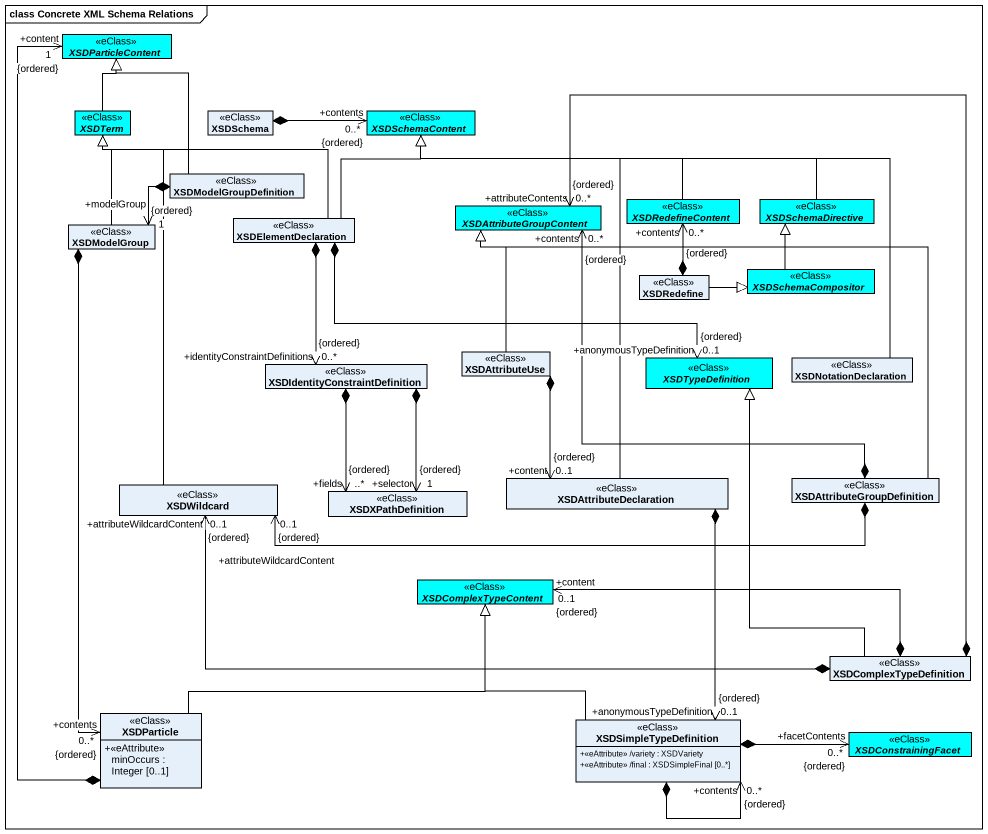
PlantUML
@startuml
mainframe class Concrete XML Schema Relations
hide circle
hide empty members
skinparam classAttributeIconSize 0
abstract class XSDParticleContent <<eClass>> #00FFFF
abstract class XSDTerm <<eClass>> #00FFFF
class XSDSchema <<eClass>>
abstract class XSDSchemaContent <<eClass>> #00FFFF
class XSDModelGroupDefinition <<eClass>>
class XSDModelGroup <<eClass>>
class XSDElementDeclaration <<eClass>>
abstract class XSDAttributeGroupContent <<eClass>> #00FFFF
abstract class XSDRedefineContent <<eClass>> #00FFFF
abstract class XSDSchemaDirective <<eClass>> #00FFFF
class XSDRedefine <<eClass>>
abstract class XSDSchemaCompositor <<eClass>> #00FFFF
class XSDAttributeUse <<eClass>>
abstract class XSDTypeDefinition <<eClass>> #00FFFF
class XSDNotationDeclaration <<eClass>>
class "XSDIdentityConstraintDefinition" as XSDIdentityConstraintDefinit <<eClass>>
class XSDAttributeDeclaration <<eClass>>
class XSDAttributeGroupDefinition <<eClass>>
class XSDWildcard <<eClass>>
class XSDXPathDefinition <<eClass>>
abstract class XSDComplexTypeContent <<eClass>> #00FFFF
class XSDComplexTypeDefinition <<eClass>>
class XSDParticle <<eClass>> {
  +<<eAttribute>> minOccurs : Integer [0..1]
}
class XSDSimpleTypeDefinition <<eClass>> {
  +<<eAttribute>> /variety : XSDVariety
  +<<eAttribute>> /final : XSDSimpleFinal [0..*]
}
abstract class XSDConstrainingFacet <<eClass>> #00FFFF
XSDTerm -up-|> XSDParticleContent
XSDSchemaContent "+contents\n0..*\n{ordered}" <-left-* XSDSchema
XSDModelGroupDefinition -up-|> XSDParticleContent
XSDModelGroupDefinition *-left-> "+modelGroup\n{ordered}\n1" XSDModelGroup
XSDModelGroup -up-|> XSDTerm
XSDModelGroup *--> "+contents\n0..*\n{ordered}" XSDParticle
XSDElementDeclaration -left-|> XSDTerm
XSDElementDeclaration -up-|> XSDSchemaContent
XSDElementDeclaration *--> "+identityConstraintDefinitions\n0..*\n{ordered}" XSDIdentityConstraintDefinit
XSDRedefineContent -left-|> XSDSchemaContent
XSDRedefineContent "+contents\n0..*\n{ordered}" <--* XSDRedefine
XSDSchemaDirective -left-|> XSDSchemaContent
XSDRedefine -right-|> XSDSchemaCompositor
XSDSchemaCompositor -up-|> XSDSchemaDirective
XSDAttributeUse -up-|> XSDAttributeGroupContent
XSDTypeDefinition "+anonymousTypeDefinition\n0..1\n{ordered}" <-left-* XSDElementDeclaration
XSDNotationDeclaration -left-|> XSDSchemaContent
XSDIdentityConstraintDefinit *--> "+fields\n..*\n{ordered}" XSDXPathDefinition
XSDAttributeDeclaration -up-|> XSDSchemaContent
XSDAttributeDeclaration "+content\n{ordered}\n0..1" <-up-* XSDAttributeUse
XSDAttributeGroupDefinition -up-|> XSDAttributeGroupContent
XSDAttributeGroupDefinition *-up-> "+contents\n0..*\n{ordered}" XSDAttributeGroupContent
XSDAttributeGroupDefinition *-left-> "+attributeWildcardContent\n0..1\n{ordered}" XSDWildcard
XSDWildcard -up-|> XSDTerm
XSDWildcard "+attributeWildcardContent\n0..1\n{ordered}" <-right-* XSDComplexTypeDefinition
XSDXPathDefinition "+selector\n{ordered}\n1" <-up-* XSDIdentityConstraintDefinit
XSDComplexTypeDefinition *-up-> "+attributeContents\n0..*\n{ordered}" XSDAttributeGroupContent
XSDComplexTypeDefinition -up-|> XSDTypeDefinition
XSDComplexTypeDefinition *-left-> "+content\n0..1\n{ordered}" XSDComplexTypeContent
XSDParticle *-up-> "+content\n{ordered}\n1" XSDParticleContent
XSDParticle -right-|> XSDComplexTypeContent
XSDSimpleTypeDefinition "+anonymousTypeDefinition\n0..1\n{ordered}" <-up-* XSDAttributeDeclaration
XSDSimpleTypeDefinition -up-|> XSDComplexTypeContent
XSDSimpleTypeDefinition *--> "+contents\n0..*\n{ordered}" XSDSimpleTypeDefinition
XSDSimpleTypeDefinition *-right-> "+facetContents\n0..*\n{ordered}" XSDConstrainingFacet
@enduml
